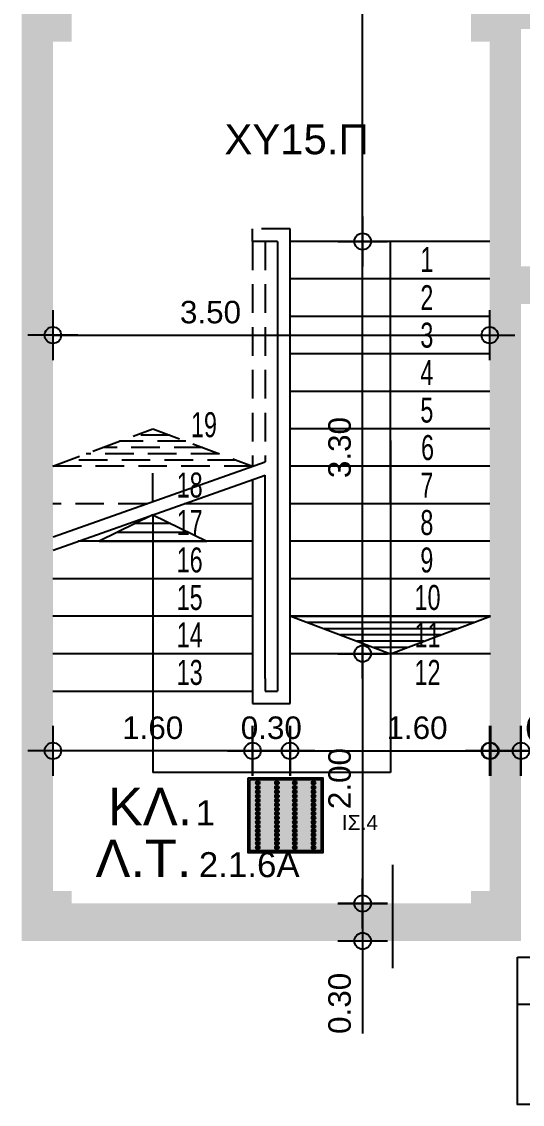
# Model space of a CAD drawing. Header units: metres. Extents: x 0 to 132, y -109 to 310.
# Drawn here: x 33.32 to 37.33, y -78.18 to -69.51 of the extents above; entities that cross this region are included whole.
import ezdxf
from ezdxf.enums import TextEntityAlignment as Align

# ---------------------------------------------------------------- set-up
doc = ezdxf.new("R2010")
doc.units = ezdxf.units.M
doc.header["$LTSCALE"] = 0.036
doc.linetypes.add('DASHDOTX2', pattern=[50.8, 25.4, -12.7, 0, -12.7])
doc.linetypes.add('DASHED2', pattern=[9.525, 6.35, -3.175])
doc.layers.get('Defpoints').update_dxf_attribs({"color": 252})
for name, color, linetype in [('arxitektonika', 254, 'Continuous'), ('DIMBLK', 252, 'Continuous'), ('electext', 20, 'Continuous'), ('HLEK_FL001_SYMBOLS', 230, 'Continuous')]:
    doc.layers.add(name, color=color, linetype=linetype)
doc.styles.add('COMU-C', font='ugcompl.shx', dxfattribs={"width": 0.7})
doc.styles.add('COMU-N', font='arial.ttf')
doc.styles.get("Standard").update_dxf_attribs({"font": 'arial.ttf'})
doc.dimstyles.new('CADWDOT', dxfattribs={"dimscale": 0.1, "dimtxt": 1.8, "dimasz": 0.08, "dimexe": 2, "dimexo": 0, "dimgap": 0.09, "dimtad": 0, "dimrnd": 0.001, "dimzin": 0, "dimdsep": 46, "dimtxsty": 'Standard', "dimblk1": 'ARTDIM', "dimblk2": 'ARTDIM', "dimsah": 1, "dimcen": 0.09, "dimdle": 0.05, "dimse1": 1, "dimse2": 1, "dimadec": 0, "dimazin": 0, "dimtfac": 1, "dimtmove": 0, "dimatfit": 3, "dimldrblk": 'ARTDIM', "dimfxl": 2, "dimtvp": 0.9999, "dimtolj": 1, "dimtzin": 0, "dimarcsym": 0})

# ---------------------------------------------------------------- blocks, each defined once
blk = doc.blocks.new('ARTDIM')
at = {"layer": 'DIMBLK'}
for p, q in [((0, -24.9975), (0, 24.9975)), ((-24.9975, 0), (24.9975, 0))]:
    blk.add_line(p, q, dxfattribs=at)
blk.add_circle((0, 0), 8.25, dxfattribs=at)
blk = doc.blocks.new('*D1338')
at = {"layer": 'arxitektonika', "color": 0, "lineweight": -2}
blk.add_line((35.1602, -75.3485), (33.5762, -75.3485), dxfattribs=at)
at = {"layer": 'Defpoints', "color": 0, "transparency": 16777216}
for p in [(33.5682, -75.3485), (33.5682, -75.6819), (35.1682, -75.6819)]:
    blk.add_point(p, dxfattribs=at)
at = {"layer": 'arxitektonika', "color": 0, "lineweight": -2, "xscale": 0.008, "yscale": 0.008, "zscale": 0.008, "rotation": 180}
blk.add_blockref('ARTDIM', (33.5682, -75.3485), dxfattribs=at)
at = {"layer": 'arxitektonika', "color": 0, "lineweight": -2, "xscale": 0.008, "yscale": 0.008, "zscale": 0.008}
blk.add_blockref('ARTDIM', (35.1682, -75.3485), dxfattribs=at)
at = {"layer": 'arxitektonika', "color": 0, "insert": (34.3682, -75.1647), "char_height": 0.18, "attachment_point": 5}
blk.add_mtext('\\A1;1.60', dxfattribs=at)
blk = doc.blocks.new('*D1339')
at = {"layer": 'arxitektonika', "color": 0, "lineweight": -2}
blk.add_line((35.1762, -75.3485), (35.4602, -75.3485), dxfattribs=at)
at = {"layer": 'Defpoints', "color": 0, "transparency": 16777216}
for p in [(35.4682, -75.3485), (35.1682, -75.6819), (35.4682, -75.6819)]:
    blk.add_point(p, dxfattribs=at)
at = {"layer": 'arxitektonika', "color": 0, "lineweight": -2, "xscale": 0.008, "yscale": 0.008, "zscale": 0.008, "rotation": 180}
blk.add_blockref('ARTDIM', (35.1682, -75.3485), dxfattribs=at)
at = {"layer": 'arxitektonika', "color": 0, "lineweight": -2, "xscale": 0.008, "yscale": 0.008, "zscale": 0.008}
blk.add_blockref('ARTDIM', (35.4682, -75.3485), dxfattribs=at)
at = {"layer": 'arxitektonika', "color": 0, "insert": (35.3182, -75.1646), "char_height": 0.18, "attachment_point": 5}
blk.add_mtext('\\A1;0.30', dxfattribs=at)
blk = doc.blocks.new('*D1340')
at = {"layer": 'arxitektonika', "color": 0, "lineweight": -2}
blk.add_line((35.4762, -75.3485), (37.0602, -75.3485), dxfattribs=at)
at = {"layer": 'Defpoints', "color": 0, "transparency": 16777216}
for p in [(35.4682, -74.9953), (37.0682, -74.9953), (37.0682, -75.3485)]:
    blk.add_point(p, dxfattribs=at)
at = {"layer": 'arxitektonika', "color": 0, "lineweight": -2, "xscale": 0.008, "yscale": 0.008, "zscale": 0.008, "rotation": 180}
blk.add_blockref('ARTDIM', (35.4682, -75.3485), dxfattribs=at)
at = {"layer": 'arxitektonika', "color": 0, "lineweight": -2, "xscale": 0.008, "yscale": 0.008, "zscale": 0.008}
blk.add_blockref('ARTDIM', (37.0682, -75.3485), dxfattribs=at)
at = {"layer": 'arxitektonika', "color": 0, "insert": (36.4858, -75.1647), "char_height": 0.18, "attachment_point": 5}
blk.add_mtext('\\A1;1.60', dxfattribs=at)
blk = doc.blocks.new('*D1341')
at = {"layer": 'arxitektonika', "color": 0, "lineweight": -2}
blk.add_line((33.5762, -72.0213), (37.0602, -72.0213), dxfattribs=at)
at = {"layer": 'Defpoints', "color": 0, "transparency": 16777216}
for p in [(33.5682, -71.2706), (37.0682, -71.2706), (37.0682, -72.0213)]:
    blk.add_point(p, dxfattribs=at)
at = {"layer": 'arxitektonika', "color": 0, "lineweight": -2, "xscale": 0.008, "yscale": 0.008, "zscale": 0.008, "rotation": 180}
blk.add_blockref('ARTDIM', (33.5682, -72.0213), dxfattribs=at)
at = {"layer": 'arxitektonika', "color": 0, "lineweight": -2, "xscale": 0.008, "yscale": 0.008, "zscale": 0.008}
blk.add_blockref('ARTDIM', (37.0682, -72.0213), dxfattribs=at)
at = {"layer": 'arxitektonika', "color": 0, "insert": (34.831, -71.8374), "char_height": 0.18, "attachment_point": 5}
blk.add_mtext('\\A1;3.50', dxfattribs=at)
blk = doc.blocks.new('*D1342')
at = {"layer": 'arxitektonika', "color": 0, "lineweight": -2}
blk.add_line((36.05, -74.5786), (36.05, -76.5626), dxfattribs=at)
at = {"layer": 'Defpoints', "color": 0, "transparency": 16777216}
for p in [(37.1661, -74.5706), (36.05, -76.5706), (37.0161, -76.5706)]:
    blk.add_point(p, dxfattribs=at)
at = {"layer": 'arxitektonika', "color": 0, "lineweight": -2, "xscale": 0.008, "yscale": 0.008, "zscale": 0.008}
for p, rotation in [((36.05, -74.5706), 90), ((36.05, -76.5706), 270)]:
    blk.add_blockref('ARTDIM', p, dxfattribs=dict(at, rotation=rotation))
at = {"layer": 'arxitektonika', "color": 0, "insert": (35.8662, -75.5706), "char_height": 0.18, "attachment_point": 5, "rotation": 90}
blk.add_mtext('\\A1;2.00', dxfattribs=at)
blk = doc.blocks.new('*D1343')
at = {"layer": 'arxitektonika', "color": 0, "lineweight": -2}
for p, q in [((36.05, -76.5786), (36.05, -76.8626)), ((36.05, -76.8706), (36.05, -77.6126))]:
    blk.add_line(p, q, dxfattribs=at)
at = {"layer": 'Defpoints', "color": 0, "transparency": 16777216}
for p in [(36.6884, -76.5706), (36.05, -76.8706), (36.6884, -76.8706)]:
    blk.add_point(p, dxfattribs=at)
at = {"layer": 'arxitektonika', "color": 0, "lineweight": -2, "xscale": 0.008, "yscale": 0.008, "zscale": 0.008}
for p, rotation in [((36.05, -76.5706), 90), ((36.05, -76.8706), 270)]:
    blk.add_blockref('ARTDIM', p, dxfattribs=dict(at, rotation=rotation))
at = {"layer": 'arxitektonika', "color": 0, "insert": (35.8661, -77.3701), "char_height": 0.18, "attachment_point": 5, "rotation": 90}
blk.add_mtext('\\A1;0.30', dxfattribs=at)
blk = doc.blocks.new('*D1344')
at = {"layer": 'arxitektonika', "color": 0, "lineweight": -2}
blk.add_line((36.05, -74.5626), (36.05, -71.2786), dxfattribs=at)
at = {"layer": 'Defpoints', "color": 0, "transparency": 16777216}
for p in [(36.05, -71.2706), (37.1717, -71.2706), (37.1717, -74.5706)]:
    blk.add_point(p, dxfattribs=at)
at = {"layer": 'arxitektonika', "color": 0, "lineweight": -2, "xscale": 0.008, "yscale": 0.008, "zscale": 0.008}
for p, rotation in [((36.05, -71.2706), 90), ((36.05, -74.5706), 270)]:
    blk.add_blockref('ARTDIM', p, dxfattribs=dict(at, rotation=rotation))
at = {"layer": 'arxitektonika', "color": 0, "insert": (35.8661, -72.9206), "char_height": 0.18, "attachment_point": 5, "rotation": 90}
blk.add_mtext('\\A1;3.30', dxfattribs=at)
blk = doc.blocks.new('*D1345')
at = {"layer": 'arxitektonika', "color": 0, "lineweight": -2}
blk.add_line((36.05, -71.2626), (36.05, -65.9786), dxfattribs=at)
at = {"layer": 'Defpoints', "color": 0, "transparency": 16777216}
for p in [(36.05, -65.9706), (37.0161, -65.9706), (37.1717, -71.2706)]:
    blk.add_point(p, dxfattribs=at)
at = {"layer": 'arxitektonika', "color": 0, "lineweight": -2, "xscale": 0.008, "yscale": 0.008, "zscale": 0.008}
for p, rotation in [((36.05, -65.9706), 90), ((36.05, -71.2706), 270)]:
    blk.add_blockref('ARTDIM', p, dxfattribs=dict(at, rotation=rotation))
at = {"layer": 'arxitektonika', "color": 0, "insert": (35.87, -68.6206), "char_height": 0.18, "attachment_point": 5, "rotation": 90}
blk.add_mtext('\\A1;{\\Fcomplex.shx;5.20}', dxfattribs=at)
blk = doc.blocks.new('*D1352')
at = {"layer": 'arxitektonika', "color": 0, "lineweight": -2}
for p, q in [((37.0817, -75.3485), (37.3102, -75.3485)), ((37.3182, -75.3485), (37.9013, -75.3485))]:
    blk.add_line(p, q, dxfattribs=at)
at = {"layer": 'Defpoints', "color": 0, "transparency": 16777216}
for p in [(37.0737, -74.5706), (37.3182, -74.5706), (37.3182, -75.3485)]:
    blk.add_point(p, dxfattribs=at)
at = {"layer": 'arxitektonika', "color": 0, "lineweight": -2, "xscale": 0.008, "yscale": 0.008, "zscale": 0.008, "rotation": 180}
blk.add_blockref('ARTDIM', (37.0737, -75.3485), dxfattribs=at)
at = {"layer": 'arxitektonika', "color": 0, "lineweight": -2, "xscale": 0.008, "yscale": 0.008, "zscale": 0.008}
blk.add_blockref('ARTDIM', (37.3182, -75.3485), dxfattribs=at)
at = {"layer": 'arxitektonika', "color": 0, "insert": (37.6137, -75.1685), "char_height": 0.18, "attachment_point": 5}
blk.add_mtext('\\A1;{\\Fcomplex.shx;0.25}', dxfattribs=at)
blk = doc.blocks.new('*D1353')
at = {"layer": 'arxitektonika', "color": 0, "lineweight": -2}
blk.add_line((37.3262, -75.3485), (40.8102, -75.3485), dxfattribs=at)
at = {"layer": 'Defpoints', "color": 0, "transparency": 16777216}
for p in [(37.3182, -73.0706), (40.8182, -73.0706), (40.8182, -75.3485)]:
    blk.add_point(p, dxfattribs=at)
at = {"layer": 'arxitektonika', "color": 0, "lineweight": -2, "xscale": 0.008, "yscale": 0.008, "zscale": 0.008, "rotation": 180}
blk.add_blockref('ARTDIM', (37.3182, -75.3485), dxfattribs=at)
at = {"layer": 'arxitektonika', "color": 0, "lineweight": -2, "xscale": 0.008, "yscale": 0.008, "zscale": 0.008}
blk.add_blockref('ARTDIM', (40.8182, -75.3485), dxfattribs=at)
at = {"layer": 'arxitektonika', "color": 0, "insert": (39.0682, -75.1685), "char_height": 0.18, "attachment_point": 5}
blk.add_mtext('\\A1;{\\Fcomplex.shx;3.40}', dxfattribs=at)
blk = doc.blocks.new('panel led 4x16W 60x60cm acrylic')
at = {"layer": 'HLEK_FL001_SYMBOLS', "linetype": 'Continuous', "lineweight": 0}
h = blk.add_hatch(color=201, dxfattribs=at)
h.dxf.hatch_style = 1
h.paths.add_polyline_path([(45.4184, 65.5575), (45.4184, 64.9863), (45.9896, 64.9863), (45.9896, 65.5575)])
h.paths.add_polyline_path([(45.6208, 65.3554, -1), (45.6508, 65.3554, -1)], flags=16)
h.paths.add_polyline_path([(45.6208, 65.3904, -1), (45.6508, 65.3904, -1)], flags=16)
h.paths.add_polyline_path([(45.7936, 65.3554, -1), (45.7636, 65.3554, -1)], flags=16)
h.paths.add_polyline_path([(45.7636, 65.3904, -1), (45.7936, 65.3904, -1)], flags=16)
h.paths.add_polyline_path([(45.6508, 65.3202, -1), (45.6208, 65.3202, -1)], flags=16)
h.paths.add_polyline_path([(45.7936, 65.3202, -1), (45.7636, 65.3202, -1)], flags=16)
h.paths.add_polyline_path([(45.6208, 65.4249, -1), (45.6508, 65.4249, -1)], flags=16)
h.paths.add_polyline_path([(45.7636, 65.4249, -1), (45.7936, 65.4249, -1)], flags=16)
h.paths.add_polyline_path([(45.6508, 65.2864, -1), (45.6208, 65.2864, -1)], flags=16)
h.paths.add_polyline_path([(45.7936, 65.2864, -1), (45.7636, 65.2864, -1)], flags=16)
h.paths.add_polyline_path([(45.6208, 65.4586, -1), (45.6508, 65.4586, -1)], flags=16)
h.paths.add_polyline_path([(45.7636, 65.4586, -1), (45.7936, 65.4586, -1)], flags=16)
h.paths.add_polyline_path([(45.6508, 65.2511, -1), (45.6208, 65.2511, -1)], flags=16)
h.paths.add_polyline_path([(45.7936, 65.2511, -1), (45.7636, 65.2511, -1)], flags=16)
h.paths.add_polyline_path([(45.6208, 65.4943, -1), (45.6508, 65.4943, -1)], flags=16)
h.paths.add_polyline_path([(45.7636, 65.4943, -1), (45.7936, 65.4943, -1)], flags=16)
h.paths.add_polyline_path([(45.6508, 65.2158, -1), (45.6208, 65.2158, -1)], flags=16)
h.paths.add_polyline_path([(45.7936, 65.2158, -1), (45.7636, 65.2158, -1)], flags=16)
h.paths.add_polyline_path([(45.6208, 65.531, -1), (45.6508, 65.531, -1)], flags=16)
h.paths.add_polyline_path([(45.7636, 65.531, -1), (45.7936, 65.531, -1)], flags=16)
h.paths.add_polyline_path([(45.6508, 65.1817, -1), (45.6208, 65.1817, -1)], flags=16)
h.paths.add_polyline_path([(45.7936, 65.1817, -1), (45.7636, 65.1817, -1)], flags=16)
h.paths.add_polyline_path([(45.4672, 65.3554, -1), (45.4972, 65.3554, -1)], flags=16)
h.paths.add_polyline_path([(45.4672, 65.3904, -1), (45.4972, 65.3904, -1)], flags=16)
h.paths.add_polyline_path([(45.4972, 65.3202, -1), (45.4672, 65.3202, -1)], flags=16)
h.paths.add_polyline_path([(45.6508, 65.1482, -1), (45.6208, 65.1482, -1)], flags=16)
h.paths.add_polyline_path([(45.9441, 65.3554, -1), (45.9141, 65.3554, -1)], flags=16)
h.paths.add_polyline_path([(45.9441, 65.3904, -1), (45.9141, 65.3904, -1)], flags=16)
h.paths.add_polyline_path([(45.7936, 65.1482, -1), (45.7636, 65.1482, -1)], flags=16)
h.paths.add_polyline_path([(45.4672, 65.4249, -1), (45.4972, 65.4249, -1)], flags=16)
h.paths.add_polyline_path([(45.9441, 65.3202, -1), (45.9141, 65.3202, -1)], flags=16)
h.paths.add_polyline_path([(45.4972, 65.2864, -1), (45.4672, 65.2864, -1)], flags=16)
h.paths.add_polyline_path([(45.9141, 65.4249, -1), (45.9441, 65.4249, -1)], flags=16)
h.paths.add_polyline_path([(45.9441, 65.2864, -1), (45.9141, 65.2864, -1)], flags=16)
h.paths.add_polyline_path([(45.4672, 65.4586, -1), (45.4972, 65.4586, -1)], flags=16)
h.paths.add_polyline_path([(45.9141, 65.4586, -1), (45.9441, 65.4586, -1)], flags=16)
h.paths.add_polyline_path([(45.4972, 65.2511, -1), (45.4672, 65.2511, -1)], flags=16)
h.paths.add_polyline_path([(45.9441, 65.2511, -1), (45.9141, 65.2511, -1)], flags=16)
h.paths.add_polyline_path([(45.4672, 65.4943, -1), (45.4972, 65.4943, -1)], flags=16)
h.paths.add_polyline_path([(45.6508, 65.1152, -1), (45.6208, 65.1152, -1)], flags=16)
h.paths.add_polyline_path([(45.7936, 65.1152, -1), (45.7636, 65.1152, -1)], flags=16)
h.paths.add_polyline_path([(45.9141, 65.4943, -1), (45.9441, 65.4943, -1)], flags=16)
h.paths.add_polyline_path([(45.4972, 65.2158, -1), (45.4672, 65.2158, -1)], flags=16)
h.paths.add_polyline_path([(45.9441, 65.2158, -1), (45.9141, 65.2158, -1)], flags=16)
h.paths.add_polyline_path([(45.4672, 65.531, -1), (45.4972, 65.531, -1)], flags=16)
h.paths.add_polyline_path([(45.9141, 65.531, -1), (45.9441, 65.531, -1)], flags=16)
h.paths.add_polyline_path([(45.4972, 65.1817, -1), (45.4672, 65.1817, -1)], flags=16)
h.paths.add_polyline_path([(45.9441, 65.1817, -1), (45.9141, 65.1817, -1)], flags=16)
h.paths.add_polyline_path([(45.6508, 65.0811, -1), (45.6208, 65.0811, -1)], flags=16)
h.paths.add_polyline_path([(45.7936, 65.0811, -1), (45.7636, 65.0811, -1)], flags=16)
h.paths.add_polyline_path([(45.4972, 65.1482, -1), (45.4672, 65.1482, -1)], flags=16)
h.paths.add_polyline_path([(45.9441, 65.1482, -1), (45.9141, 65.1482, -1)], flags=16)
h.paths.add_polyline_path([(45.6508, 65.048, -1), (45.6208, 65.048, -1)], flags=16)
h.paths.add_polyline_path([(45.7936, 65.048, -1), (45.7636, 65.048, -1)], flags=16)
h.paths.add_polyline_path([(45.4972, 65.1152, -1), (45.4672, 65.1152, -1)], flags=16)
h.paths.add_polyline_path([(45.9441, 65.1152, -1), (45.9141, 65.1152, -1)], flags=16)
h.paths.add_polyline_path([(45.6508, 65.0128, -1), (45.6208, 65.0128, -1)], flags=16)
h.paths.add_polyline_path([(45.4972, 65.0811, -1), (45.4672, 65.0811, -1)], flags=16)
h.paths.add_polyline_path([(45.7936, 65.0128, -1), (45.7636, 65.0128, -1)], flags=16)
h.paths.add_polyline_path([(45.9441, 65.0811, -1), (45.9141, 65.0811, -1)], flags=16)
h.paths.add_polyline_path([(45.4972, 65.048, -1), (45.4672, 65.048, -1)], flags=16)
h.paths.add_polyline_path([(45.9441, 65.048, -1), (45.9141, 65.048, -1)], flags=16)
h.paths.add_polyline_path([(45.4972, 65.0128, -1), (45.4672, 65.0128, -1)], flags=16)
h.paths.add_polyline_path([(45.9441, 65.0128, -1), (45.9141, 65.0128, -1)], flags=16)
h = blk.add_hatch(color=11, dxfattribs=at)
h.dxf.hatch_style = 1
h.paths.add_polyline_path([(45.4972, 65.531, 1), (45.4672, 65.531, 1)])
h = blk.add_hatch(color=11, dxfattribs=at)
h.dxf.hatch_style = 1
h.paths.add_polyline_path([(45.6508, 65.531, 1), (45.6208, 65.531, 1)])
h = blk.add_hatch(color=11, dxfattribs=at)
h.dxf.hatch_style = 1
h.paths.add_polyline_path([(45.7936, 65.531, 1), (45.7636, 65.531, 1)])
h = blk.add_hatch(color=11, dxfattribs=at)
h.dxf.hatch_style = 1
h.paths.add_polyline_path([(45.9441, 65.531, 1), (45.9141, 65.531, 1)])
h = blk.add_hatch(color=11, dxfattribs=at)
h.dxf.hatch_style = 1
h.paths.add_polyline_path([(45.4972, 65.4943, 1), (45.4672, 65.4943, 1)])
h = blk.add_hatch(color=11, dxfattribs=at)
h.dxf.hatch_style = 1
h.paths.add_polyline_path([(45.4972, 65.4586, 1), (45.4672, 65.4586, 1)])
h = blk.add_hatch(color=11, dxfattribs=at)
h.dxf.hatch_style = 1
h.paths.add_polyline_path([(45.4972, 65.4249, 1), (45.4672, 65.4249, 1)])
h = blk.add_hatch(color=11, dxfattribs=at)
h.dxf.hatch_style = 1
h.paths.add_polyline_path([(45.6508, 65.4943, 1), (45.6208, 65.4943, 1)])
h = blk.add_hatch(color=11, dxfattribs=at)
h.dxf.hatch_style = 1
h.paths.add_polyline_path([(45.6508, 65.4586, 1), (45.6208, 65.4586, 1)])
h = blk.add_hatch(color=11, dxfattribs=at)
h.dxf.hatch_style = 1
h.paths.add_polyline_path([(45.6508, 65.4249, 1), (45.6208, 65.4249, 1)])
h = blk.add_hatch(color=11, dxfattribs=at)
h.dxf.hatch_style = 1
h.paths.add_polyline_path([(45.7936, 65.4943, 1), (45.7636, 65.4943, 1)])
h = blk.add_hatch(color=11, dxfattribs=at)
h.dxf.hatch_style = 1
h.paths.add_polyline_path([(45.7936, 65.4586, 1), (45.7636, 65.4586, 1)])
h = blk.add_hatch(color=11, dxfattribs=at)
h.dxf.hatch_style = 1
h.paths.add_polyline_path([(45.7936, 65.4249, 1), (45.7636, 65.4249, 1)])
h = blk.add_hatch(color=11, dxfattribs=at)
h.dxf.hatch_style = 1
h.paths.add_polyline_path([(45.9441, 65.4943, 1), (45.9141, 65.4943, 1)])
h = blk.add_hatch(color=11, dxfattribs=at)
h.dxf.hatch_style = 1
h.paths.add_polyline_path([(45.9441, 65.4586, 1), (45.9141, 65.4586, 1)])
h = blk.add_hatch(color=11, dxfattribs=at)
h.dxf.hatch_style = 1
h.paths.add_polyline_path([(45.9441, 65.4249, 1), (45.9141, 65.4249, 1)])
h = blk.add_hatch(color=11, dxfattribs=at)
h.dxf.hatch_style = 1
h.paths.add_polyline_path([(45.4972, 65.3904, 1), (45.4672, 65.3904, 1)])
h = blk.add_hatch(color=11, dxfattribs=at)
h.dxf.hatch_style = 1
h.paths.add_polyline_path([(45.4972, 65.3554, 1), (45.4672, 65.3554, 1)])
h = blk.add_hatch(color=11, dxfattribs=at)
h.dxf.hatch_style = 1
h.paths.add_polyline_path([(45.6508, 65.3904, 1), (45.6208, 65.3904, 1)])
h = blk.add_hatch(color=11, dxfattribs=at)
h.dxf.hatch_style = 1
h.paths.add_polyline_path([(45.6508, 65.3554, 1), (45.6208, 65.3554, 1)])
h = blk.add_hatch(color=11, dxfattribs=at)
h.dxf.hatch_style = 1
h.paths.add_polyline_path([(45.7936, 65.3904, 1), (45.7636, 65.3904, 1)])
h = blk.add_hatch(color=11, dxfattribs=at)
h.dxf.hatch_style = 1
h.paths.add_polyline_path([(45.7936, 65.3554, 1), (45.7636, 65.3554, 1)])
h = blk.add_hatch(color=11, dxfattribs=at)
h.dxf.hatch_style = 1
h.paths.add_polyline_path([(45.9441, 65.3904, 1), (45.9141, 65.3904, 1)])
h = blk.add_hatch(color=11, dxfattribs=at)
h.dxf.hatch_style = 1
h.paths.add_polyline_path([(45.9441, 65.3554, 1), (45.9141, 65.3554, 1)])
h = blk.add_hatch(color=11, dxfattribs=at)
h.dxf.hatch_style = 1
h.paths.add_polyline_path([(45.4972, 65.3202, 1), (45.4672, 65.3202, 1)])
h = blk.add_hatch(color=11, dxfattribs=at)
h.dxf.hatch_style = 1
h.paths.add_polyline_path([(45.4972, 65.2864, 1), (45.4672, 65.2864, 1)])
h = blk.add_hatch(color=11, dxfattribs=at)
h.dxf.hatch_style = 1
h.paths.add_polyline_path([(45.4972, 65.2511, 1), (45.4672, 65.2511, 1)])
h = blk.add_hatch(color=11, dxfattribs=at)
h.dxf.hatch_style = 1
h.paths.add_polyline_path([(45.6508, 65.3202, 1), (45.6208, 65.3202, 1)])
h = blk.add_hatch(color=11, dxfattribs=at)
h.dxf.hatch_style = 1
h.paths.add_polyline_path([(45.6508, 65.2864, 1), (45.6208, 65.2864, 1)])
h = blk.add_hatch(color=11, dxfattribs=at)
h.dxf.hatch_style = 1
h.paths.add_polyline_path([(45.6508, 65.2511, 1), (45.6208, 65.2511, 1)])
h = blk.add_hatch(color=11, dxfattribs=at)
h.dxf.hatch_style = 1
h.paths.add_polyline_path([(45.7936, 65.3202, 1), (45.7636, 65.3202, 1)])
h = blk.add_hatch(color=11, dxfattribs=at)
h.dxf.hatch_style = 1
h.paths.add_polyline_path([(45.7936, 65.2864, 1), (45.7636, 65.2864, 1)])
h = blk.add_hatch(color=11, dxfattribs=at)
h.dxf.hatch_style = 1
h.paths.add_polyline_path([(45.7936, 65.2511, 1), (45.7636, 65.2511, 1)])
h = blk.add_hatch(color=11, dxfattribs=at)
h.dxf.hatch_style = 1
h.paths.add_polyline_path([(45.9441, 65.3202, 1), (45.9141, 65.3202, 1)])
h = blk.add_hatch(color=11, dxfattribs=at)
h.dxf.hatch_style = 1
h.paths.add_polyline_path([(45.9441, 65.2864, 1), (45.9141, 65.2864, 1)])
h = blk.add_hatch(color=11, dxfattribs=at)
h.dxf.hatch_style = 1
h.paths.add_polyline_path([(45.9441, 65.2511, 1), (45.9141, 65.2511, 1)])
h = blk.add_hatch(color=11, dxfattribs=at)
h.dxf.hatch_style = 1
h.paths.add_polyline_path([(45.4972, 65.2158, 1), (45.4672, 65.2158, 1)])
h = blk.add_hatch(color=11, dxfattribs=at)
h.dxf.hatch_style = 1
h.paths.add_polyline_path([(45.4972, 65.1817, 1), (45.4672, 65.1817, 1)])
h = blk.add_hatch(color=11, dxfattribs=at)
h.dxf.hatch_style = 1
h.paths.add_polyline_path([(45.6508, 65.2158, 1), (45.6208, 65.2158, 1)])
h = blk.add_hatch(color=11, dxfattribs=at)
h.dxf.hatch_style = 1
h.paths.add_polyline_path([(45.6508, 65.1817, 1), (45.6208, 65.1817, 1)])
h = blk.add_hatch(color=11, dxfattribs=at)
h.dxf.hatch_style = 1
h.paths.add_polyline_path([(45.7936, 65.2158, 1), (45.7636, 65.2158, 1)])
h = blk.add_hatch(color=11, dxfattribs=at)
h.dxf.hatch_style = 1
h.paths.add_polyline_path([(45.7936, 65.1817, 1), (45.7636, 65.1817, 1)])
h = blk.add_hatch(color=11, dxfattribs=at)
h.dxf.hatch_style = 1
h.paths.add_polyline_path([(45.9441, 65.2158, 1), (45.9141, 65.2158, 1)])
h = blk.add_hatch(color=11, dxfattribs=at)
h.dxf.hatch_style = 1
h.paths.add_polyline_path([(45.9441, 65.1817, 1), (45.9141, 65.1817, 1)])
h = blk.add_hatch(color=11, dxfattribs=at)
h.dxf.hatch_style = 1
h.paths.add_polyline_path([(45.4972, 65.1482, 1), (45.4672, 65.1482, 1)])
h = blk.add_hatch(color=11, dxfattribs=at)
h.dxf.hatch_style = 1
h.paths.add_polyline_path([(45.4972, 65.1152, 1), (45.4672, 65.1152, 1)])
h = blk.add_hatch(color=11, dxfattribs=at)
h.dxf.hatch_style = 1
h.paths.add_polyline_path([(45.4972, 65.0811, 1), (45.4672, 65.0811, 1)])
h = blk.add_hatch(color=11, dxfattribs=at)
h.dxf.hatch_style = 1
h.paths.add_polyline_path([(45.6508, 65.1482, 1), (45.6208, 65.1482, 1)])
h = blk.add_hatch(color=11, dxfattribs=at)
h.dxf.hatch_style = 1
h.paths.add_polyline_path([(45.6508, 65.1152, 1), (45.6208, 65.1152, 1)])
h = blk.add_hatch(color=11, dxfattribs=at)
h.dxf.hatch_style = 1
h.paths.add_polyline_path([(45.6508, 65.0811, 1), (45.6208, 65.0811, 1)])
h = blk.add_hatch(color=11, dxfattribs=at)
h.dxf.hatch_style = 1
h.paths.add_polyline_path([(45.7936, 65.1482, 1), (45.7636, 65.1482, 1)])
h = blk.add_hatch(color=11, dxfattribs=at)
h.dxf.hatch_style = 1
h.paths.add_polyline_path([(45.7936, 65.1152, 1), (45.7636, 65.1152, 1)])
h = blk.add_hatch(color=11, dxfattribs=at)
h.dxf.hatch_style = 1
h.paths.add_polyline_path([(45.7936, 65.0811, 1), (45.7636, 65.0811, 1)])
h = blk.add_hatch(color=11, dxfattribs=at)
h.dxf.hatch_style = 1
h.paths.add_polyline_path([(45.9441, 65.1482, 1), (45.9141, 65.1482, 1)])
h = blk.add_hatch(color=11, dxfattribs=at)
h.dxf.hatch_style = 1
h.paths.add_polyline_path([(45.9441, 65.1152, 1), (45.9141, 65.1152, 1)])
h = blk.add_hatch(color=11, dxfattribs=at)
h.dxf.hatch_style = 1
h.paths.add_polyline_path([(45.9441, 65.0811, 1), (45.9141, 65.0811, 1)])
h = blk.add_hatch(color=11, dxfattribs=at)
h.dxf.hatch_style = 1
h.paths.add_polyline_path([(45.4972, 65.048, 1), (45.4672, 65.048, 1)])
h = blk.add_hatch(color=11, dxfattribs=at)
h.dxf.hatch_style = 1
h.paths.add_polyline_path([(45.4972, 65.0128, 1), (45.4672, 65.0128, 1)])
h = blk.add_hatch(color=11, dxfattribs=at)
h.dxf.hatch_style = 1
h.paths.add_polyline_path([(45.6508, 65.048, 1), (45.6208, 65.048, 1)])
h = blk.add_hatch(color=11, dxfattribs=at)
h.dxf.hatch_style = 1
h.paths.add_polyline_path([(45.6508, 65.0128, 1), (45.6208, 65.0128, 1)])
h = blk.add_hatch(color=11, dxfattribs=at)
h.dxf.hatch_style = 1
h.paths.add_polyline_path([(45.7936, 65.048, 1), (45.7636, 65.048, 1)])
h = blk.add_hatch(color=11, dxfattribs=at)
h.dxf.hatch_style = 1
h.paths.add_polyline_path([(45.7936, 65.0128, 1), (45.7636, 65.0128, 1)])
h = blk.add_hatch(color=11, dxfattribs=at)
h.dxf.hatch_style = 1
h.paths.add_polyline_path([(45.9441, 65.048, 1), (45.9141, 65.048, 1)])
h = blk.add_hatch(color=11, dxfattribs=at)
h.dxf.hatch_style = 1
h.paths.add_polyline_path([(45.9441, 65.0128, 1), (45.9141, 65.0128, 1)])
at = {"layer": 'HLEK_FL001_SYMBOLS'}
for points in [[(45.4043, 65.5722), (46.0043, 65.5722), (46.0043, 64.9722), (45.4043, 64.9722)], [(45.4184, 65.5575), (45.9896, 65.5575), (45.9896, 64.9863), (45.4184, 64.9863)]]:
    blk.add_lwpolyline(points, close=True, dxfattribs=at)
for centre in [(45.4822, 65.531), (45.6358, 65.531), (45.7786, 65.531), (45.9291, 65.531), (45.4822, 65.4943), (45.4822, 65.4586), (45.4822, 65.4249), (45.6358, 65.4943), (45.6358, 65.4586), (45.6358, 65.4249), (45.7786, 65.4943), (45.7786, 65.4586), (45.7786, 65.4249), (45.9291, 65.4943), (45.9291, 65.4586), (45.9291, 65.4249), (45.4822, 65.3904), (45.4822, 65.3554), (45.6358, 65.3904), (45.6358, 65.3554), (45.7786, 65.3904), (45.7786, 65.3554), (45.9291, 65.3904), (45.9291, 65.3554), (45.4822, 65.3202), (45.4822, 65.2864), (45.4822, 65.2511), (45.6358, 65.3202), (45.6358, 65.2864), (45.6358, 65.2511), (45.7786, 65.3202), (45.7786, 65.2864), (45.7786, 65.2511), (45.9291, 65.3202), (45.9291, 65.2864), (45.9291, 65.2511), (45.4822, 65.2158), (45.4822, 65.1817), (45.6358, 65.2158), (45.6358, 65.1817), (45.7786, 65.2158), (45.7786, 65.1817), (45.9291, 65.2158), (45.9291, 65.1817), (45.4822, 65.1482), (45.4822, 65.1152), (45.4822, 65.0811), (45.6358, 65.1482), (45.6358, 65.1152), (45.6358, 65.0811), (45.7786, 65.1482), (45.7786, 65.1152), (45.7786, 65.0811), (45.9291, 65.1482), (45.9291, 65.1152), (45.9291, 65.0811), (45.4822, 65.048), (45.4822, 65.0128), (45.6358, 65.048), (45.6358, 65.0128), (45.7786, 65.048), (45.7786, 65.0128), (45.9291, 65.048), (45.9291, 65.0128)]:
    blk.add_circle(centre, 0.015, dxfattribs=at)

msp = doc.modelspace()

# ---------------------------------------------------------------- hatches: boundary and pattern name
at = {"layer": 'arxitektonika'}
for points in [[(33.3182, -69.2706), (33.3182, -69.6706), (33.7182, -69.6706), (33.7182, -69.2706)], [(36.9182, -69.2706), (36.9182, -69.6706), (37.3182, -69.6706), (37.3182, -69.2706)], [(39.2182, -69.2706), (37.3182, -69.2706), (37.3182, -69.5706), (38.9182, -69.5706), (38.9182, -71.4706), (37.3182, -71.4706), (37.3182, -71.7706), (39.2182, -71.7706)], [(33.5682, -69.6706), (33.3182, -69.6706), (33.3182, -76.4706), (33.5682, -76.4706)], [(37.0682, -76.4706), (37.3182, -76.4706), (37.3182, -69.6706), (37.0682, -69.6706)], [(33.3182, -76.4706), (33.3182, -76.8706), (33.7182, -76.8706), (33.7182, -76.4706)], [(36.9182, -76.4706), (36.9182, -76.8706), (37.3182, -76.8706), (37.3182, -76.4706)]]:
    msp.add_hatch(color=256, dxfattribs=at).paths.add_polyline_path(points)
h = msp.add_hatch(color=256, dxfattribs=at)
h.paths.add_polyline_path([(36.2882, -76.5706), (33.7182, -76.5706), (33.7182, -76.8706), (36.2882, -76.8706)])
h.paths.add_polyline_path([(36.9182, -76.5706), (36.2882, -76.5706), (36.2882, -76.8706), (36.9182, -76.8706)])

# ---------------------------------------------------------------- linework, layer by layer
for p, q in [((35.1682, -71.2706), (35.1682, -71.1706)), ((35.4682, -74.9706), (35.4682, -71.1706)), ((35.2682, -71.2706), (35.1682, -71.2706)), ((35.3682, -71.2706), (35.3682, -74.8706)), ((37.0682, -71.2706), (35.4682, -71.2706)), ((36.2737, -73.3706), (36.2737, -71.2706)), ((37.0682, -71.5706), (35.4682, -71.5706)), ((37.0682, -71.8706), (35.4682, -71.8706)), ((37.0682, -72.1706), (35.4682, -72.1706)), ((37.0682, -72.4706), (35.4682, -72.4706)), ((37.0682, -72.7706), (35.4682, -72.7706)), ((36.2737, -72.8631), (36.2737, -75.5206)), ((33.5704, -73.6357), (35.2682, -73.0352)), ((33.5704, -73.7417), (35.2682, -73.1413)), ((35.2682, -74.7706), (35.2682, -73.1413)), ((37.0682, -73.0706), (35.4682, -73.0706)), ((35.1682, -73.1767), (35.1682, -74.9706)), ((35.1682, -73.3706), (34.6198, -73.3706)), ((35.1682, -73.3706), (34.8282, -73.3706)), ((37.0682, -73.3706), (35.4682, -73.3706)), ((34.3682, -73.4596), (33.9394, -73.6706)), ((34.3682, -73.4596), (34.3682, -73.5296)), ((34.3682, -73.4596), (34.8012, -73.6706)), ((34.3682, -73.4596), (34.3682, -75.5206)), ((34.5118, -73.5296), (34.2259, -73.5296)), ((34.3682, -73.5296), (34.3682, -73.5996)), ((35.1682, -73.6706), (33.7715, -73.6706)), ((33.9394, -73.6706), (34.8012, -73.6706)), ((34.6554, -73.5996), (34.0837, -73.5996)), ((34.3682, -73.5996), (34.3682, -73.6696)), ((37.0682, -73.6706), (35.4682, -73.6706)), ((35.1682, -73.9706), (33.5682, -73.9706)), ((37.0682, -73.9706), (35.4682, -73.9706)), ((35.1682, -74.2706), (33.5682, -74.2706)), ((37.0682, -74.2706), (35.4682, -74.2706)), ((37.0682, -74.2706), (35.4682, -74.2706)), ((35.4737, -74.2706), (37.0737, -74.2706)), ((37.0737, -74.2706), (35.4737, -74.2706)), ((35.4737, -74.2711), (36.2737, -74.5706)), ((36.2737, -74.5706), (37.0737, -74.2706)), ((36.9404, -74.3206), (35.606, -74.3206)), ((36.8071, -74.3706), (35.7396, -74.3706)), ((36.6737, -74.4206), (35.8731, -74.4206)), ((36.5404, -74.4706), (36.0066, -74.4706)), ((36.4071, -74.5206), (36.1402, -74.5206)), ((35.1682, -74.5706), (33.5682, -74.5706)), ((37.0737, -74.5706), (35.4737, -74.5706)), ((35.2682, -74.7706), (35.2682, -74.8706)), ((33.5682, -74.8706), (35.1682, -74.8706)), ((34.3682, -74.8706), (34.3682, -75.1706)), ((35.2682, -74.8706), (35.3682, -74.8706)), ((35.1682, -74.9706), (35.4682, -74.9706)), ((36.2737, -75.5206), (34.3682, -75.5206)), ((38.8158, -77.3785), (37.2908, -77.3785))]:
    msp.add_line(p, q, dxfattribs=at)
at = {"layer": 'arxitektonika', "linetype": 'DASHED2'}
for p, q in [((35.4682, -71.1706), (35.1682, -71.1706)), ((35.1682, -71.2706), (35.1682, -73.0706)), ((35.2682, -71.2706), (35.2682, -73.0352)), ((35.3682, -71.2706), (35.2682, -71.2706)), ((33.5682, -73.0702), (34.3682, -72.7706)), ((34.3682, -72.7706), (35.1682, -73.0706)), ((34.6348, -72.8706), (34.1011, -72.8706)), ((34.5015, -72.8206), (34.2346, -72.8206)), ((34.9015, -72.9706), (33.834, -72.9706)), ((34.7682, -72.9206), (33.9676, -72.9206)), ((35.0348, -73.0206), (33.7005, -73.0206)), ((35.1682, -73.0706), (33.5682, -73.0706)), ((35.1682, -73.0706), (33.5682, -73.0706)), ((34.3682, -73.3536), (34.3682, -73.0706)), ((34.3199, -73.3706), (33.5682, -73.3706))]:
    msp.add_line(p, q, dxfattribs=at)
at = {"layer": 'arxitektonika', "linetype": 'DASHDOTX2'}
msp.add_line((36.2882, -76.2623), (36.2882, -77.0891), dxfattribs=at)
at = {"layer": 'arxitektonika'}
msp.add_lwpolyline([(37.2908, -77.0008), (38.8158, -77.0008), (38.8158, -78.1785), (37.2908, -78.1785), (37.2908, -77.0008)], dxfattribs=at)

# ---------------------------------------------------------------- block references
at = {"layer": 'HLEK_FL001_SYMBOLS', "linetype": 'Continuous', "lineweight": 0}
msp.add_blockref('panel led 4x16W 60x60cm acrylic', (-10.2722, -141.1359), dxfattribs=at)

# ---------------------------------------------------------------- texts
at = {"layer": 'arxitektonika', "style": 'COMU-N'}
for s, p in [('ΚΛ.', (34.0092, -75.9445)), ('Λ.Τ.', (33.9097, -76.3597))]:
    msp.add_text(s, height=0.3, dxfattribs=at).set_placement(p)
at = {"layer": 'arxitektonika', "linetype": 'ByBlock', "style": 'COMU-N'}
for s, p in [('1', (34.7134, -75.9445)), ('2.1.6A', (34.7378, -76.3597))]:
    msp.add_text(s, height=0.2, dxfattribs=at).set_placement(p)
at = {"layer": 'arxitektonika', "style": 'COMU-C', "width": 0.7}
for tag, p in [('1', (36.5642, -71.5154)), ('2', (36.5642, -71.8206)), ('3', (36.5642, -72.1206)), ('4', (36.5642, -72.4206)), ('5', (36.5642, -72.7206)), ('19', (34.7788, -72.8377)), ('6', (36.5698, -73.0206)), ('18', (34.6642, -73.3206)), ('7', (36.5642, -73.3206)), ('17', (34.6642, -73.6206)), ('8', (36.5642, -73.6206)), ('16', (34.6642, -73.9206)), ('9', (36.5642, -73.9206)), ('10', (36.5698, -74.2206)), ('15', (34.6642, -74.2206)), ('14', (34.6642, -74.5206)), ('11', (36.5698, -74.5206)), ('13', (34.6642, -74.8206)), ('12', (36.5698, -74.8206))]:
    msp.add_attdef(tag, text='0.90', height=0.2, dxfattribs=at).set_placement(p, align=Align.CENTER)
at = {"layer": 'electext'}
msp.add_text('ΧΥ15.Π', height=0.24, dxfattribs=at).set_placement((34.9428, -70.5724))
at = {"layer": 'electext', "insert": (35.8836, -75.8629), "char_height": 0.12, "attachment_point": 1}
msp.add_mtext_dynamic_manual_height_columns('ΙΣ.4', width=0.424987, gutter_width=0.6, heights=[0], dxfattribs=at)

# ---------------------------------------------------------------- dimensions: what is measured, and where the dimension line sits
at = {"layer": 'arxitektonika'}
dim = msp.add_linear_dim(base=(36.05, -65.9706), p1=(37.1717, -71.2706), p2=(37.0161, -65.9706), angle=90, text='{\\Fcomplex.shx;5.20}', dimstyle='CADWDOT', dxfattribs=at)
dim.commit()
dim.dimension.update_dxf_attribs({"geometry": '*D1345', "text_midpoint": (35.87, -68.6206)})
for base, p1, p2, picture, middle in [((36.05, -71.2706), (37.1717, -74.5706), (37.1717, -71.2706), '*D1344', (35.8661, -72.9206)), ((36.05, -76.5706), (37.1661, -74.5706), (37.0161, -76.5706), '*D1342', (35.8662, -75.5706))]:
    dim = msp.add_linear_dim(base=base, p1=p1, p2=p2, angle=90, dimstyle='CADWDOT', dxfattribs=at)
    dim.commit()
    dim.dimension.update_dxf_attribs({"geometry": picture, "text_midpoint": middle})
for base, p1, p2, picture, middle in [((37.0682, -72.0213), (33.5682, -71.2706), (37.0682, -71.2706), '*D1341', (34.831, -72.0213)), ((35.4682, -75.3485), (35.1682, -75.6819), (35.4682, -75.6819), '*D1339', (35.3182, -75.3485)), ((37.0682, -75.3485), (35.4682, -74.9953), (37.0682, -74.9953), '*D1340', (36.4858, -75.3485))]:
    dim = msp.add_linear_dim(base=base, p1=p1, p2=p2, dimstyle='CADWDOT', dxfattribs=at)
    dim.commit()
    dim.dimension.update_dxf_attribs({"geometry": picture, "text_midpoint": middle, "dimtype": 160})
for base, p1, p2, text, picture, middle in [((40.8182, -75.3485), (37.3182, -73.0706), (40.8182, -73.0706), '{\\Fcomplex.shx;3.40}', '*D1353', (39.0682, -75.1685)), ((37.3182, -75.3485), (37.0737, -74.5706), (37.3182, -74.5706), '{\\Fcomplex.shx;0.25}', '*D1352', (37.6137, -75.1685))]:
    dim = msp.add_linear_dim(base=base, p1=p1, p2=p2, text=text, dimstyle='CADWDOT', dxfattribs=at)
    dim.commit()
    dim.dimension.update_dxf_attribs({"geometry": picture, "text_midpoint": middle})
dim = msp.add_linear_dim(base=(33.5682, -75.3485), p1=(35.1682, -75.6819), p2=(33.5682, -75.6819), dimstyle='CADWDOT', dxfattribs=at)
dim.commit()
dim.dimension.update_dxf_attribs({"geometry": '*D1338', "text_midpoint": (34.3682, -75.1647)})
dim = msp.add_linear_dim(base=(36.05, -76.8706), p1=(36.6884, -76.5706), p2=(36.6884, -76.8706), angle=90, dimstyle='CADWDOT', dxfattribs=at)
dim.commit()
dim.dimension.update_dxf_attribs({"geometry": '*D1343', "text_midpoint": (36.05, -77.3701), "dimtype": 160})

doc.saveas('drawing.dxf')
